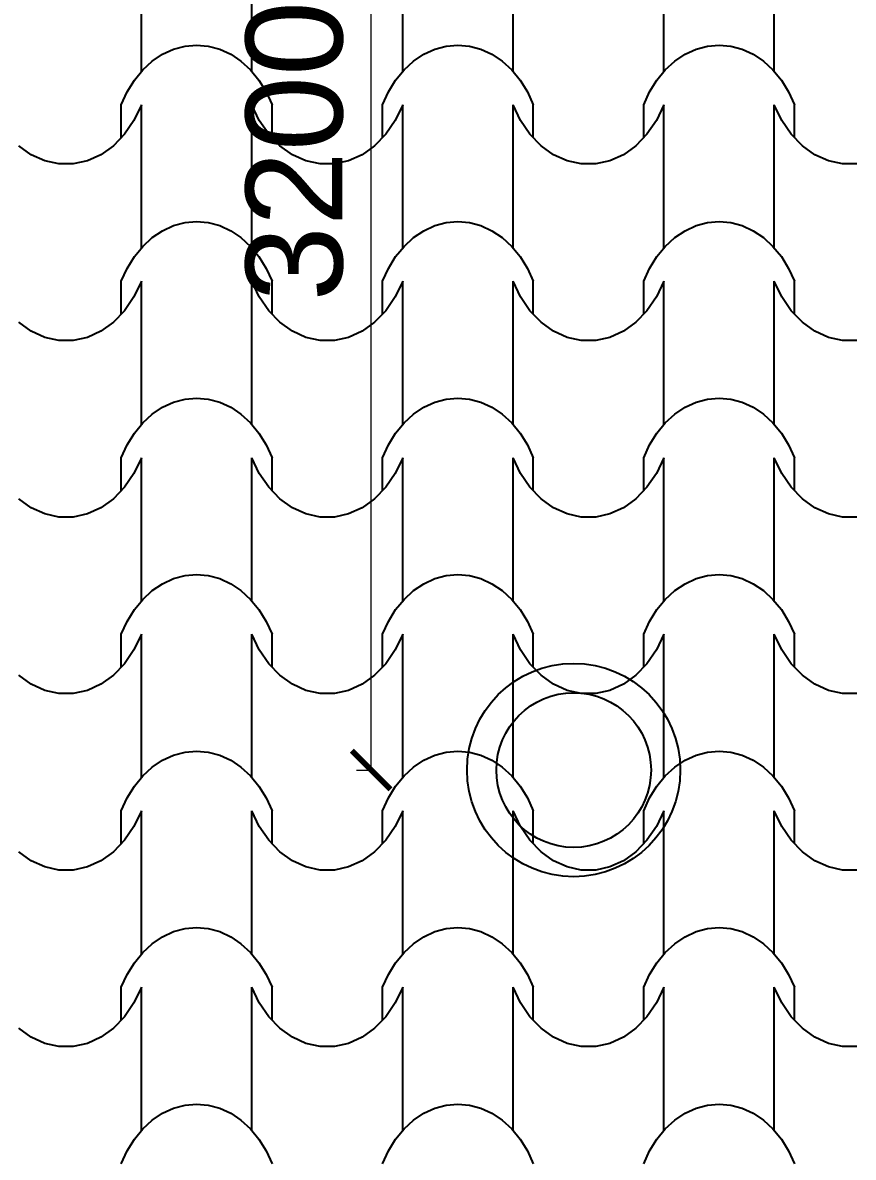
# Model space of a CAD drawing. Header units: millimetres. Extents: x 42452 to 2852333, y -419346 to 834876.
# Drawn here: x 2634989 to 2637137, y 669453 to 672387 of the extents above; entities that cross this region are included whole.
import ezdxf

# ---------------------------------------------------------------- set-up
doc = ezdxf.new("R2010")
doc.units = ezdxf.units.MM
doc.layers.add('memar', color=7, linetype='Continuous', lineweight=25)
doc.styles.get("Standard").update_dxf_attribs({"font": 'arial.ttf'})
doc.dimstyles.new('col mtn', dxfattribs={"dimtxt": 250, "dimasz": 100, "dimexe": 1.25, "dimexo": 0.625, "dimgap": 70, "dimtad": 1, "dimdec": 0, "dimtxsty": 'Standard', "dimblk": 'ARCHTICK', "dimcen": 2.5, "dimadec": 0, "dimazin": 0, "dimtfac": 1, "dimtdec": 0, "dimtmove": 0, "dimatfit": 3, "dimldrblk": 'ARCHTICK', "dimfxl": 300, "dimfxlon": 1, "dimlwd": 9, "dimlwe": 9, "dimarcsym": 0})

# ---------------------------------------------------------------- blocks, each defined once
blk = doc.blocks.new('_ArchTick')
at = {"color": 0, "linetype": 'ByBlock', "const_width": 0.15}
blk.add_lwpolyline([(-0.5, -0.5), (0.5, 0.5)], dxfattribs=at)
blk = doc.blocks.new('*D258')
at = {"layer": 'Defpoints', "color": 0, "lineweight": 30, "transparency": 16777216}
for p in [(2635852.5, 673654.7), (2635890.7, 673654.7), (2635852.5, 670454.4)]:
    blk.add_point(p, dxfattribs=at)
at = {"layer": 'memar', "color": 0, "lineweight": 9, "transparency": 16777216}
for p, q in [((2635853.1, 673654.7), (2635892, 673654.7)), ((2635890.7, 670454.4), (2635890.7, 673654.7)), ((2635853.1, 670454.4), (2635892, 670454.4))]:
    blk.add_line(p, q, dxfattribs=at)
at = {"layer": 'memar', "color": 0, "lineweight": 9, "transparency": 16777216, "xscale": 100, "yscale": 100, "zscale": 100}
for p, rotation in [((2635890.7, 673654.7), 90), ((2635890.7, 670454.4), 270)]:
    blk.add_blockref('_ArchTick', p, dxfattribs=dict(at, rotation=rotation))
at = {"layer": 'memar', "color": 0, "lineweight": 25, "transparency": 16777216, "insert": (2635693, 672054.6), "char_height": 250, "attachment_point": 5, "rotation": 90}
blk.add_mtext('3200', dxfattribs=at)

msp = doc.modelspace()

# ---------------------------------------------------------------- linework, layer by layer
at = {"layer": 'memar', "color": 7, "linetype": 'Continuous', "lineweight": 25}
for p, q in [((2635296.5384, 672260.89408), (2635296.5384, 672445.96777)), ((2635582.06344, 672260.89408), (2635582.06344, 672445.96777)), ((2635972.0979, 672260.89408), (2635972.0979, 672445.96777)), ((2636257.62293, 672260.89408), (2636257.62293, 672445.96777)), ((2636647.65739, 672260.89408), (2636647.65739, 672445.96777)), ((2636933.18243, 672260.89408), (2636933.18243, 672445.96777)), ((2635379.68578, 672318.38346), (2635409.20484, 672326.34184)), ((2635409.20484, 672326.34184), (2635439.30092, 672329.0117)), ((2635439.30092, 672329.0117), (2635469.397, 672326.34184)), ((2635469.397, 672326.34184), (2635498.91606, 672318.38346)), ((2636055.24528, 672318.38346), (2636084.76433, 672326.34184)), ((2636084.76433, 672326.34184), (2636114.86041, 672329.0117)), ((2636114.86041, 672329.0117), (2636144.9565, 672326.34184)), ((2636144.9565, 672326.34184), (2636174.47555, 672318.38346)), ((2636730.80477, 672318.38346), (2636760.32383, 672326.34184)), ((2636760.32383, 672326.34184), (2636790.41991, 672329.0117)), ((2636790.41991, 672329.0117), (2636820.51599, 672326.34184)), ((2636820.51599, 672326.34184), (2636850.03505, 672318.38346)), ((2635324.62069, 672287.30995), (2635351.30972, 672305.28915)), ((2635351.30972, 672305.28915), (2635379.68578, 672318.38346)), ((2635498.91606, 672318.38346), (2635527.29213, 672305.28915)), ((2635527.29213, 672305.28915), (2635553.98115, 672287.30995)), ((2636000.18018, 672287.30995), (2636026.86921, 672305.28915)), ((2636026.86921, 672305.28915), (2636055.24528, 672318.38346)), ((2636174.47555, 672318.38346), (2636202.85162, 672305.28915)), ((2636202.85162, 672305.28915), (2636229.54065, 672287.30995)), ((2636675.73968, 672287.30995), (2636702.4287, 672305.28915)), ((2636702.4287, 672305.28915), (2636730.80477, 672318.38346)), ((2636850.03505, 672318.38346), (2636878.41111, 672305.28915)), ((2636878.41111, 672305.28915), (2636905.10014, 672287.30995)), ((2635300.13041, 672264.79058), (2635324.62069, 672287.30995)), ((2635553.98115, 672287.30995), (2635578.47143, 672264.79058)), ((2635975.6899, 672264.79058), (2636000.18018, 672287.30995)), ((2636229.54065, 672287.30995), (2636254.03093, 672264.79058)), ((2636651.2494, 672264.79058), (2636675.73968, 672287.30995)), ((2636905.10014, 672287.30995), (2636929.59042, 672264.79058)), ((2635259.57311, 672207.93715), (2635278.30842, 672238.16281)), ((2635278.30842, 672238.16281), (2635300.13041, 672264.79058)), ((2635578.47143, 672264.79058), (2635600.29342, 672238.16281)), ((2635600.29342, 672238.16281), (2635619.02873, 672207.93715)), ((2635935.13261, 672207.93715), (2635953.86791, 672238.16281)), ((2635953.86791, 672238.16281), (2635975.6899, 672264.79058)), ((2636254.03093, 672264.79058), (2636275.85292, 672238.16281)), ((2636275.85292, 672238.16281), (2636294.58822, 672207.93715)), ((2636610.6921, 672207.93715), (2636629.42741, 672238.16281)), ((2636629.42741, 672238.16281), (2636651.2494, 672264.79058)), ((2636929.59042, 672264.79058), (2636951.41241, 672238.16281)), ((2636951.41241, 672238.16281), (2636970.14772, 672207.93715)), ((2635244.28369, 672174.69312), (2635259.57311, 672207.93715)), ((2635619.02873, 672207.93715), (2635634.31815, 672174.69312)), ((2635919.84319, 672174.69312), (2635935.13261, 672207.93715)), ((2636294.58822, 672207.93715), (2636309.87764, 672174.69312)), ((2636595.40268, 672174.69312), (2636610.6921, 672207.93715)), ((2636970.14772, 672207.93715), (2636985.43714, 672174.69312)), ((2635244.28369, 672089.60912), (2635244.28369, 672174.69312)), ((2635296.5384, 672174.69312), (2635277.21924, 672134.18392)), ((2635296.5384, 671989.61943), (2635296.5384, 672174.69312)), ((2635582.06344, 671989.61943), (2635582.06344, 672174.69312)), ((2635601.3826, 672134.18392), (2635582.06344, 672174.69312)), ((2635634.31815, 672089.60912), (2635634.31815, 672174.69312)), ((2635919.84319, 672089.60912), (2635919.84319, 672174.69312)), ((2635972.0979, 672174.69312), (2635952.77873, 672134.18392)), ((2635972.0979, 671989.61943), (2635972.0979, 672174.69312)), ((2636257.62293, 671989.61943), (2636257.62293, 672174.69312)), ((2636276.9421, 672134.18392), (2636257.62293, 672174.69312)), ((2636309.87764, 672089.60912), (2636309.87764, 672174.69312)), ((2636595.40268, 672089.60912), (2636595.40268, 672174.69312)), ((2636647.65739, 672174.69312), (2636628.33823, 672134.18392)), ((2636647.65739, 671989.61943), (2636647.65739, 672174.69312)), ((2636933.18243, 671989.61943), (2636933.18243, 672174.69312)), ((2636952.50159, 672134.18392), (2636933.18243, 672174.69312)), ((2636985.43714, 672089.60912), (2636985.43714, 672174.69312)), ((2635277.21924, 672134.18392), (2635252.8015, 672098.45398)), ((2635625.80034, 672098.45398), (2635601.3826, 672134.18392)), ((2635952.77873, 672134.18392), (2635928.361, 672098.45398)), ((2636301.35983, 672098.45398), (2636276.9421, 672134.18392)), ((2636628.33823, 672134.18392), (2636603.92049, 672098.45398)), ((2636976.91933, 672098.45398), (2636952.50159, 672134.18392)), ((2635252.8015, 672098.45398), (2635223.99377, 672068.54016)), ((2635654.60807, 672068.54016), (2635625.80034, 672098.45398)), ((2635928.361, 672098.45398), (2635899.55327, 672068.54016)), ((2636330.16756, 672068.54016), (2636301.35983, 672098.45398)), ((2636603.92049, 672098.45398), (2636575.11276, 672068.54016)), ((2637005.72706, 672068.54016), (2636976.91933, 672098.45398)), ((2635011.41033, 672045.31051), (2634979.04857, 672068.54016)), ((2635223.99377, 672068.54016), (2635191.63202, 672045.31051)), ((2635686.96982, 672045.31051), (2635654.60807, 672068.54016)), ((2635899.55327, 672068.54016), (2635867.19152, 672045.31051)), ((2636362.52931, 672045.31051), (2636330.16756, 672068.54016)), ((2636575.11276, 672068.54016), (2636542.75101, 672045.31051)), ((2637038.08881, 672045.31051), (2637005.72706, 672068.54016)), ((2635046.387, 672029.43914), (2635011.41033, 672045.31051)), ((2635191.63202, 672045.31051), (2635156.65535, 672029.43914)), ((2635721.94649, 672029.43914), (2635686.96982, 672045.31051)), ((2635867.19152, 672045.31051), (2635832.21484, 672029.43914)), ((2636397.50599, 672029.43914), (2636362.52931, 672045.31051)), ((2636542.75101, 672045.31051), (2636507.77434, 672029.43914)), ((2637073.06548, 672029.43914), (2637038.08881, 672045.31051)), ((2635082.96361, 672021.38662), (2635046.387, 672029.43914)), ((2635101.52117, 672021.38662), (2635082.96361, 672021.38662)), ((2635120.07874, 672021.38662), (2635101.52117, 672021.38662)), ((2635156.65535, 672029.43914), (2635120.07874, 672021.38662)), ((2635758.5231, 672021.38662), (2635721.94649, 672029.43914)), ((2635777.08067, 672021.38662), (2635758.5231, 672021.38662)), ((2635795.63823, 672021.38662), (2635777.08067, 672021.38662)), ((2635832.21484, 672029.43914), (2635795.63823, 672021.38662)), ((2636434.0826, 672021.38662), (2636397.50599, 672029.43914)), ((2636452.64016, 672021.38662), (2636434.0826, 672021.38662)), ((2636471.19773, 672021.38662), (2636452.64016, 672021.38662)), ((2636507.77434, 672029.43914), (2636471.19773, 672021.38662)), ((2637109.64209, 672021.38662), (2637073.06548, 672029.43914)), ((2637128.19966, 672021.38662), (2637109.64209, 672021.38662)), ((2637146.75722, 672021.38662), (2637128.19966, 672021.38662)), ((2635296.5384, 671804.54575), (2635296.5384, 671989.61943)), ((2635582.06344, 671804.54575), (2635582.06344, 671989.61943)), ((2635972.0979, 671804.54575), (2635972.0979, 671989.61943)), ((2636257.62293, 671804.54575), (2636257.62293, 671989.61943)), ((2636647.65739, 671804.54575), (2636647.65739, 671989.61943)), ((2636933.18243, 671804.54575), (2636933.18243, 671989.61943)), ((2635351.30972, 671848.94081), (2635379.68578, 671862.03513)), ((2635379.68578, 671862.03513), (2635409.20484, 671869.9935)), ((2635409.20484, 671869.9935), (2635439.30092, 671872.66336)), ((2635439.30092, 671872.66336), (2635469.397, 671869.9935)), ((2635469.397, 671869.9935), (2635498.91606, 671862.03513)), ((2635498.91606, 671862.03513), (2635527.29213, 671848.94081)), ((2636026.86921, 671848.94081), (2636055.24528, 671862.03513)), ((2636055.24528, 671862.03513), (2636084.76433, 671869.9935)), ((2636084.76433, 671869.9935), (2636114.86041, 671872.66336)), ((2636114.86041, 671872.66336), (2636144.9565, 671869.9935)), ((2636144.9565, 671869.9935), (2636174.47555, 671862.03513)), ((2636174.47555, 671862.03513), (2636202.85162, 671848.94081)), ((2636702.4287, 671848.94081), (2636730.80477, 671862.03513)), ((2636730.80477, 671862.03513), (2636760.32383, 671869.9935)), ((2636760.32383, 671869.9935), (2636790.41991, 671872.66336)), ((2636790.41991, 671872.66336), (2636820.51599, 671869.9935)), ((2636820.51599, 671869.9935), (2636850.03505, 671862.03513)), ((2636850.03505, 671862.03513), (2636878.41111, 671848.94081)), ((2635300.13041, 671808.44225), (2635324.62069, 671830.96161)), ((2635324.62069, 671830.96161), (2635351.30972, 671848.94081)), ((2635527.29213, 671848.94081), (2635553.98115, 671830.96161)), ((2635553.98115, 671830.96161), (2635578.47143, 671808.44225)), ((2635975.6899, 671808.44225), (2636000.18018, 671830.96161)), ((2636000.18018, 671830.96161), (2636026.86921, 671848.94081)), ((2636202.85162, 671848.94081), (2636229.54065, 671830.96161)), ((2636229.54065, 671830.96161), (2636254.03093, 671808.44225)), ((2636651.2494, 671808.44225), (2636675.73968, 671830.96161)), ((2636675.73968, 671830.96161), (2636702.4287, 671848.94081)), ((2636878.41111, 671848.94081), (2636905.10014, 671830.96161)), ((2636905.10014, 671830.96161), (2636929.59042, 671808.44225)), ((2635278.30842, 671781.81447), (2635300.13041, 671808.44225)), ((2635578.47143, 671808.44225), (2635600.29342, 671781.81447)), ((2635953.86791, 671781.81447), (2635975.6899, 671808.44225)), ((2636254.03093, 671808.44225), (2636275.85292, 671781.81447)), ((2636629.42741, 671781.81447), (2636651.2494, 671808.44225)), ((2636929.59042, 671808.44225), (2636951.41241, 671781.81447)), ((2635259.57311, 671751.58881), (2635278.30842, 671781.81447)), ((2635600.29342, 671781.81447), (2635619.02873, 671751.58881)), ((2635935.13261, 671751.58881), (2635953.86791, 671781.81447)), ((2636275.85292, 671781.81447), (2636294.58822, 671751.58881)), ((2636610.6921, 671751.58881), (2636629.42741, 671781.81447)), ((2636951.41241, 671781.81447), (2636970.14772, 671751.58881)), ((2635244.28369, 671718.34478), (2635259.57311, 671751.58881)), ((2635619.02873, 671751.58881), (2635634.31815, 671718.34478)), ((2635919.84319, 671718.34478), (2635935.13261, 671751.58881)), ((2636294.58822, 671751.58881), (2636309.87764, 671718.34478)), ((2636595.40268, 671718.34478), (2636610.6921, 671751.58881)), ((2636970.14772, 671751.58881), (2636985.43714, 671718.34478)), ((2635244.28369, 671633.26079), (2635244.28369, 671718.34478)), ((2635296.5384, 671718.34478), (2635277.21924, 671677.83558)), ((2635296.5384, 671533.2711), (2635296.5384, 671718.34478)), ((2635582.06344, 671533.2711), (2635582.06344, 671718.34478)), ((2635601.3826, 671677.83558), (2635582.06344, 671718.34478)), ((2635634.31815, 671633.26079), (2635634.31815, 671718.34478)), ((2635919.84319, 671633.26079), (2635919.84319, 671718.34478)), ((2635972.0979, 671718.34478), (2635952.77873, 671677.83558)), ((2635972.0979, 671533.2711), (2635972.0979, 671718.34478)), ((2636257.62293, 671533.2711), (2636257.62293, 671718.34478)), ((2636276.9421, 671677.83558), (2636257.62293, 671718.34478)), ((2636309.87764, 671633.26079), (2636309.87764, 671718.34478)), ((2636595.40268, 671633.26079), (2636595.40268, 671718.34478)), ((2636647.65739, 671718.34478), (2636628.33823, 671677.83558)), ((2636647.65739, 671533.2711), (2636647.65739, 671718.34478)), ((2636933.18243, 671533.2711), (2636933.18243, 671718.34478)), ((2636952.50159, 671677.83558), (2636933.18243, 671718.34478)), ((2636985.43714, 671633.26079), (2636985.43714, 671718.34478)), ((2635277.21924, 671677.83558), (2635252.8015, 671642.10565)), ((2635625.80034, 671642.10565), (2635601.3826, 671677.83558)), ((2635952.77873, 671677.83558), (2635928.361, 671642.10565)), ((2636301.35983, 671642.10565), (2636276.9421, 671677.83558)), ((2636628.33823, 671677.83558), (2636603.92049, 671642.10565)), ((2636976.91933, 671642.10565), (2636952.50159, 671677.83558)), ((2635252.8015, 671642.10565), (2635223.99377, 671612.19182)), ((2635654.60807, 671612.19182), (2635625.80034, 671642.10565)), ((2635928.361, 671642.10565), (2635899.55327, 671612.19182)), ((2636330.16756, 671612.19182), (2636301.35983, 671642.10565)), ((2636603.92049, 671642.10565), (2636575.11276, 671612.19182)), ((2637005.72706, 671612.19182), (2636976.91933, 671642.10565)), ((2635011.41033, 671588.96217), (2634979.04857, 671612.19182)), ((2635223.99377, 671612.19182), (2635191.63202, 671588.96217)), ((2635686.96982, 671588.96217), (2635654.60807, 671612.19182)), ((2635899.55327, 671612.19182), (2635867.19152, 671588.96217)), ((2636362.52931, 671588.96217), (2636330.16756, 671612.19182)), ((2636575.11276, 671612.19182), (2636542.75101, 671588.96217)), ((2637038.08881, 671588.96217), (2637005.72706, 671612.19182)), ((2635046.387, 671573.0908), (2635011.41033, 671588.96217)), ((2635082.96361, 671565.03828), (2635046.387, 671573.0908)), ((2635101.52117, 671565.03828), (2635082.96361, 671565.03828)), ((2635120.07874, 671565.03828), (2635101.52117, 671565.03828)), ((2635156.65535, 671573.0908), (2635120.07874, 671565.03828)), ((2635191.63202, 671588.96217), (2635156.65535, 671573.0908)), ((2635721.94649, 671573.0908), (2635686.96982, 671588.96217)), ((2635758.5231, 671565.03828), (2635721.94649, 671573.0908)), ((2635777.08067, 671565.03828), (2635758.5231, 671565.03828)), ((2635795.63823, 671565.03828), (2635777.08067, 671565.03828)), ((2635832.21484, 671573.0908), (2635795.63823, 671565.03828)), ((2635867.19152, 671588.96217), (2635832.21484, 671573.0908)), ((2636397.50599, 671573.0908), (2636362.52931, 671588.96217)), ((2636434.0826, 671565.03828), (2636397.50599, 671573.0908)), ((2636452.64016, 671565.03828), (2636434.0826, 671565.03828)), ((2636471.19773, 671565.03828), (2636452.64016, 671565.03828)), ((2636507.77434, 671573.0908), (2636471.19773, 671565.03828)), ((2636542.75101, 671588.96217), (2636507.77434, 671573.0908)), ((2637073.06548, 671573.0908), (2637038.08881, 671588.96217)), ((2637109.64209, 671565.03828), (2637073.06548, 671573.0908)), ((2637128.19966, 671565.03828), (2637109.64209, 671565.03828)), ((2637146.75722, 671565.03828), (2637128.19966, 671565.03828)), ((2635296.5384, 671348.19741), (2635296.5384, 671533.2711)), ((2635582.06344, 671348.19741), (2635582.06344, 671533.2711)), ((2635972.0979, 671348.19741), (2635972.0979, 671533.2711)), ((2636257.62293, 671348.19741), (2636257.62293, 671533.2711)), ((2636647.65739, 671348.19741), (2636647.65739, 671533.2711)), ((2636933.18243, 671348.19741), (2636933.18243, 671533.2711)), ((2635409.20484, 671413.64517), (2635439.30092, 671416.31502)), ((2635439.30092, 671416.31502), (2635469.397, 671413.64517)), ((2636084.76433, 671413.64517), (2636114.86041, 671416.31502)), ((2636114.86041, 671416.31502), (2636144.9565, 671413.64517)), ((2636760.32383, 671413.64517), (2636790.41991, 671416.31502)), ((2636790.41991, 671416.31502), (2636820.51599, 671413.64517)), ((2635324.62069, 671374.61328), (2635351.30972, 671392.59247)), ((2635351.30972, 671392.59247), (2635379.68578, 671405.68679)), ((2635379.68578, 671405.68679), (2635409.20484, 671413.64517)), ((2635469.397, 671413.64517), (2635498.91606, 671405.68679)), ((2635498.91606, 671405.68679), (2635527.29213, 671392.59247)), ((2635527.29213, 671392.59247), (2635553.98115, 671374.61328)), ((2636000.18018, 671374.61328), (2636026.86921, 671392.59247)), ((2636026.86921, 671392.59247), (2636055.24528, 671405.68679)), ((2636055.24528, 671405.68679), (2636084.76433, 671413.64517)), ((2636144.9565, 671413.64517), (2636174.47555, 671405.68679)), ((2636174.47555, 671405.68679), (2636202.85162, 671392.59247)), ((2636202.85162, 671392.59247), (2636229.54065, 671374.61328)), ((2636675.73968, 671374.61328), (2636702.4287, 671392.59247)), ((2636702.4287, 671392.59247), (2636730.80477, 671405.68679)), ((2636730.80477, 671405.68679), (2636760.32383, 671413.64517)), ((2636820.51599, 671413.64517), (2636850.03505, 671405.68679)), ((2636850.03505, 671405.68679), (2636878.41111, 671392.59247)), ((2636878.41111, 671392.59247), (2636905.10014, 671374.61328)), ((2635300.13041, 671352.09391), (2635324.62069, 671374.61328)), ((2635553.98115, 671374.61328), (2635578.47143, 671352.09391)), ((2635975.6899, 671352.09391), (2636000.18018, 671374.61328)), ((2636229.54065, 671374.61328), (2636254.03093, 671352.09391)), ((2636651.2494, 671352.09391), (2636675.73968, 671374.61328)), ((2636905.10014, 671374.61328), (2636929.59042, 671352.09391)), ((2635278.30842, 671325.46613), (2635300.13041, 671352.09391)), ((2635578.47143, 671352.09391), (2635600.29342, 671325.46613)), ((2635953.86791, 671325.46613), (2635975.6899, 671352.09391)), ((2636254.03093, 671352.09391), (2636275.85292, 671325.46613)), ((2636629.42741, 671325.46613), (2636651.2494, 671352.09391)), ((2636929.59042, 671352.09391), (2636951.41241, 671325.46613)), ((2635259.57311, 671295.24047), (2635278.30842, 671325.46613)), ((2635600.29342, 671325.46613), (2635619.02873, 671295.24047)), ((2635935.13261, 671295.24047), (2635953.86791, 671325.46613)), ((2636275.85292, 671325.46613), (2636294.58822, 671295.24047)), ((2636610.6921, 671295.24047), (2636629.42741, 671325.46613)), ((2636951.41241, 671325.46613), (2636970.14772, 671295.24047)), ((2635244.28369, 671261.99644), (2635259.57311, 671295.24047)), ((2635619.02873, 671295.24047), (2635634.31815, 671261.99644)), ((2635919.84319, 671261.99644), (2635935.13261, 671295.24047)), ((2636294.58822, 671295.24047), (2636309.87764, 671261.99644)), ((2636595.40268, 671261.99644), (2636610.6921, 671295.24047)), ((2636970.14772, 671295.24047), (2636985.43714, 671261.99644)), ((2635244.28369, 671176.91245), (2635244.28369, 671261.99644)), ((2635296.5384, 671261.99644), (2635277.21924, 671221.48724)), ((2635296.5384, 671076.92276), (2635296.5384, 671261.99644)), ((2635582.06344, 671076.92276), (2635582.06344, 671261.99644)), ((2635601.3826, 671221.48724), (2635582.06344, 671261.99644)), ((2635634.31815, 671176.91245), (2635634.31815, 671261.99644)), ((2635919.84319, 671176.91245), (2635919.84319, 671261.99644)), ((2635972.0979, 671261.99644), (2635952.77873, 671221.48724)), ((2635972.0979, 671076.92276), (2635972.0979, 671261.99644)), ((2636257.62293, 671076.92276), (2636257.62293, 671261.99644)), ((2636276.9421, 671221.48724), (2636257.62293, 671261.99644)), ((2636309.87764, 671176.91245), (2636309.87764, 671261.99644)), ((2636595.40268, 671176.91245), (2636595.40268, 671261.99644)), ((2636647.65739, 671261.99644), (2636628.33823, 671221.48724)), ((2636647.65739, 671076.92276), (2636647.65739, 671261.99644)), ((2636933.18243, 671076.92276), (2636933.18243, 671261.99644)), ((2636952.50159, 671221.48724), (2636933.18243, 671261.99644)), ((2636985.43714, 671176.91245), (2636985.43714, 671261.99644)), ((2635277.21924, 671221.48724), (2635252.8015, 671185.75731)), ((2635625.80034, 671185.75731), (2635601.3826, 671221.48724)), ((2635952.77873, 671221.48724), (2635928.361, 671185.75731)), ((2636301.35983, 671185.75731), (2636276.9421, 671221.48724)), ((2636628.33823, 671221.48724), (2636603.92049, 671185.75731)), ((2636976.91933, 671185.75731), (2636952.50159, 671221.48724)), ((2635252.8015, 671185.75731), (2635223.99377, 671155.84348)), ((2635654.60807, 671155.84348), (2635625.80034, 671185.75731)), ((2635928.361, 671185.75731), (2635899.55327, 671155.84348)), ((2636330.16756, 671155.84348), (2636301.35983, 671185.75731)), ((2636603.92049, 671185.75731), (2636575.11276, 671155.84348)), ((2637005.72706, 671155.84348), (2636976.91933, 671185.75731)), ((2635011.41033, 671132.61384), (2634979.04857, 671155.84348)), ((2635223.99377, 671155.84348), (2635191.63202, 671132.61384)), ((2635686.96982, 671132.61384), (2635654.60807, 671155.84348)), ((2635899.55327, 671155.84348), (2635867.19152, 671132.61384)), ((2636362.52931, 671132.61384), (2636330.16756, 671155.84348)), ((2636575.11276, 671155.84348), (2636542.75101, 671132.61384)), ((2637038.08881, 671132.61384), (2637005.72706, 671155.84348)), ((2635046.387, 671116.74246), (2635011.41033, 671132.61384)), ((2635191.63202, 671132.61384), (2635156.65535, 671116.74246)), ((2635721.94649, 671116.74246), (2635686.96982, 671132.61384)), ((2635867.19152, 671132.61384), (2635832.21484, 671116.74246)), ((2636397.50599, 671116.74246), (2636362.52931, 671132.61384)), ((2636542.75101, 671132.61384), (2636507.77434, 671116.74246)), ((2637073.06548, 671116.74246), (2637038.08881, 671132.61384)), ((2635082.96361, 671108.68994), (2635046.387, 671116.74246)), ((2635101.52117, 671108.68994), (2635082.96361, 671108.68994)), ((2635120.07874, 671108.68994), (2635101.52117, 671108.68994)), ((2635156.65535, 671116.74246), (2635120.07874, 671108.68994)), ((2635758.5231, 671108.68994), (2635721.94649, 671116.74246)), ((2635777.08067, 671108.68994), (2635758.5231, 671108.68994)), ((2635795.63823, 671108.68994), (2635777.08067, 671108.68994)), ((2635832.21484, 671116.74246), (2635795.63823, 671108.68994)), ((2636434.0826, 671108.68994), (2636397.50599, 671116.74246)), ((2636452.64016, 671108.68994), (2636434.0826, 671108.68994)), ((2636471.19773, 671108.68994), (2636452.64016, 671108.68994)), ((2636507.77434, 671116.74246), (2636471.19773, 671108.68994)), ((2637109.64209, 671108.68994), (2637073.06548, 671116.74246)), ((2637128.19966, 671108.68994), (2637109.64209, 671108.68994)), ((2637146.75722, 671108.68994), (2637128.19966, 671108.68994)), ((2635296.5384, 670891.84907), (2635296.5384, 671076.92276)), ((2635582.06344, 670891.84907), (2635582.06344, 671076.92276)), ((2635972.0979, 670891.84907), (2635972.0979, 671076.92276)), ((2636257.62293, 670891.84907), (2636257.62293, 671076.92276)), ((2636647.65739, 670891.84907), (2636647.65739, 671076.92276)), ((2636933.18243, 670891.84907), (2636933.18243, 671076.92276)), ((2635351.30972, 670936.24414), (2635379.68578, 670949.33845)), ((2635379.68578, 670949.33845), (2635409.20484, 670957.29683)), ((2635409.20484, 670957.29683), (2635439.30092, 670959.96669)), ((2635439.30092, 670959.96669), (2635469.397, 670957.29683)), ((2635469.397, 670957.29683), (2635498.91606, 670949.33845)), ((2635498.91606, 670949.33845), (2635527.29213, 670936.24414)), ((2636026.86921, 670936.24414), (2636055.24528, 670949.33845)), ((2636055.24528, 670949.33845), (2636084.76433, 670957.29683)), ((2636084.76433, 670957.29683), (2636114.86041, 670959.96669)), ((2636114.86041, 670959.96669), (2636144.9565, 670957.29683)), ((2636144.9565, 670957.29683), (2636174.47555, 670949.33845)), ((2636174.47555, 670949.33845), (2636202.85162, 670936.24414)), ((2636702.4287, 670936.24414), (2636730.80477, 670949.33845)), ((2636730.80477, 670949.33845), (2636760.32383, 670957.29683)), ((2636760.32383, 670957.29683), (2636790.41991, 670959.96669)), ((2636790.41991, 670959.96669), (2636820.51599, 670957.29683)), ((2636820.51599, 670957.29683), (2636850.03505, 670949.33845)), ((2636850.03505, 670949.33845), (2636878.41111, 670936.24414)), ((2635300.13041, 670895.74557), (2635324.62069, 670918.26494)), ((2635324.62069, 670918.26494), (2635351.30972, 670936.24414)), ((2635527.29213, 670936.24414), (2635553.98115, 670918.26494)), ((2635553.98115, 670918.26494), (2635578.47143, 670895.74557)), ((2635975.6899, 670895.74557), (2636000.18018, 670918.26494)), ((2636000.18018, 670918.26494), (2636026.86921, 670936.24414)), ((2636202.85162, 670936.24414), (2636229.54065, 670918.26494)), ((2636229.54065, 670918.26494), (2636254.03093, 670895.74557)), ((2636651.2494, 670895.74557), (2636675.73968, 670918.26494)), ((2636675.73968, 670918.26494), (2636702.4287, 670936.24414)), ((2636878.41111, 670936.24414), (2636905.10014, 670918.26494)), ((2636905.10014, 670918.26494), (2636929.59042, 670895.74557)), ((2635278.30842, 670869.11779), (2635300.13041, 670895.74557)), ((2635578.47143, 670895.74557), (2635600.29342, 670869.11779)), ((2635953.86791, 670869.11779), (2635975.6899, 670895.74557)), ((2636254.03093, 670895.74557), (2636275.85292, 670869.11779)), ((2636629.42741, 670869.11779), (2636651.2494, 670895.74557)), ((2636929.59042, 670895.74557), (2636951.41241, 670869.11779)), ((2635259.57311, 670838.89214), (2635278.30842, 670869.11779)), ((2635600.29342, 670869.11779), (2635619.02873, 670838.89214)), ((2635935.13261, 670838.89214), (2635953.86791, 670869.11779)), ((2636275.85292, 670869.11779), (2636294.58822, 670838.89214)), ((2636610.6921, 670838.89214), (2636629.42741, 670869.11779)), ((2636951.41241, 670869.11779), (2636970.14772, 670838.89214)), ((2635244.28369, 670805.64811), (2635259.57311, 670838.89214)), ((2635619.02873, 670838.89214), (2635634.31815, 670805.64811)), ((2635919.84319, 670805.64811), (2635935.13261, 670838.89214)), ((2636294.58822, 670838.89214), (2636309.87764, 670805.64811)), ((2636595.40268, 670805.64811), (2636610.6921, 670838.89214)), ((2636970.14772, 670838.89214), (2636985.43714, 670805.64811)), ((2635244.28369, 670720.56411), (2635244.28369, 670805.64811)), ((2635296.5384, 670805.64811), (2635277.21924, 670765.13891)), ((2635296.5384, 670620.57442), (2635296.5384, 670805.64811)), ((2635582.06344, 670620.57442), (2635582.06344, 670805.64811)), ((2635601.3826, 670765.13891), (2635582.06344, 670805.64811)), ((2635634.31815, 670720.56411), (2635634.31815, 670805.64811)), ((2635919.84319, 670720.56411), (2635919.84319, 670805.64811)), ((2635972.0979, 670805.64811), (2635952.77873, 670765.13891)), ((2635972.0979, 670620.57442), (2635972.0979, 670805.64811)), ((2636257.62293, 670620.57442), (2636257.62293, 670805.64811)), ((2636276.9421, 670765.13891), (2636257.62293, 670805.64811)), ((2636309.87764, 670720.56411), (2636309.87764, 670805.64811)), ((2636595.40268, 670720.56411), (2636595.40268, 670805.64811)), ((2636647.65739, 670805.64811), (2636628.33823, 670765.13891)), ((2636647.65739, 670620.57442), (2636647.65739, 670805.64811)), ((2636933.18243, 670620.57442), (2636933.18243, 670805.64811)), ((2636952.50159, 670765.13891), (2636933.18243, 670805.64811)), ((2636985.43714, 670720.56411), (2636985.43714, 670805.64811)), ((2635277.21924, 670765.13891), (2635252.8015, 670729.40897)), ((2635625.80034, 670729.40897), (2635601.3826, 670765.13891)), ((2635952.77873, 670765.13891), (2635928.361, 670729.40897)), ((2636301.35983, 670729.40897), (2636276.9421, 670765.13891)), ((2636628.33823, 670765.13891), (2636603.92049, 670729.40897)), ((2636976.91933, 670729.40897), (2636952.50159, 670765.13891)), ((2635252.8015, 670729.40897), (2635223.99377, 670699.49515)), ((2635654.60807, 670699.49515), (2635625.80034, 670729.40897)), ((2635928.361, 670729.40897), (2635899.55327, 670699.49515)), ((2636330.16756, 670699.49515), (2636301.35983, 670729.40897)), ((2636603.92049, 670729.40897), (2636575.11276, 670699.49515)), ((2637005.72706, 670699.49515), (2636976.91933, 670729.40897)), ((2635011.41033, 670676.2655), (2634979.04857, 670699.49515)), ((2635223.99377, 670699.49515), (2635191.63202, 670676.2655)), ((2635686.96982, 670676.2655), (2635654.60807, 670699.49515)), ((2635899.55327, 670699.49515), (2635867.19152, 670676.2655)), ((2636362.52931, 670676.2655), (2636330.16756, 670699.49515)), ((2636575.11276, 670699.49515), (2636542.75101, 670676.2655)), ((2637038.08881, 670676.2655), (2637005.72706, 670699.49515)), ((2635046.387, 670660.39413), (2635011.41033, 670676.2655)), ((2635082.96361, 670652.3416), (2635046.387, 670660.39413)), ((2635101.52117, 670652.3416), (2635082.96361, 670652.3416)), ((2635120.07874, 670652.3416), (2635101.52117, 670652.3416)), ((2635156.65535, 670660.39413), (2635120.07874, 670652.3416)), ((2635191.63202, 670676.2655), (2635156.65535, 670660.39413)), ((2635721.94649, 670660.39413), (2635686.96982, 670676.2655)), ((2635758.5231, 670652.3416), (2635721.94649, 670660.39413)), ((2635777.08067, 670652.3416), (2635758.5231, 670652.3416)), ((2635795.63823, 670652.3416), (2635777.08067, 670652.3416)), ((2635832.21484, 670660.39413), (2635795.63823, 670652.3416)), ((2635867.19152, 670676.2655), (2635832.21484, 670660.39413)), ((2636397.50599, 670660.39413), (2636362.52931, 670676.2655)), ((2636434.0826, 670652.3416), (2636397.50599, 670660.39413)), ((2636452.64016, 670652.3416), (2636434.0826, 670652.3416)), ((2636471.19773, 670652.3416), (2636452.64016, 670652.3416)), ((2636507.77434, 670660.39413), (2636471.19773, 670652.3416)), ((2636542.75101, 670676.2655), (2636507.77434, 670660.39413)), ((2637073.06548, 670660.39413), (2637038.08881, 670676.2655)), ((2637109.64209, 670652.3416), (2637073.06548, 670660.39413)), ((2637128.19966, 670652.3416), (2637109.64209, 670652.3416)), ((2637146.75722, 670652.3416), (2637128.19966, 670652.3416)), ((2635296.5384, 670435.50073), (2635296.5384, 670620.57442)), ((2635582.06344, 670435.50073), (2635582.06344, 670620.57442)), ((2635972.0979, 670435.50073), (2635972.0979, 670620.57442)), ((2636257.62293, 670435.50073), (2636257.62293, 670620.57442)), ((2636647.65739, 670435.50073), (2636647.65739, 670620.57442)), ((2636933.18243, 670435.50073), (2636933.18243, 670620.57442)), ((2635324.62069, 670461.9166), (2635351.30972, 670479.8958)), ((2635351.30972, 670479.8958), (2635379.68578, 670492.99012)), ((2635379.68578, 670492.99012), (2635409.20484, 670500.94849)), ((2635409.20484, 670500.94849), (2635439.30092, 670503.61835)), ((2635439.30092, 670503.61835), (2635469.397, 670500.94849)), ((2635469.397, 670500.94849), (2635498.91606, 670492.99012)), ((2635498.91606, 670492.99012), (2635527.29213, 670479.8958)), ((2635527.29213, 670479.8958), (2635553.98115, 670461.9166)), ((2636000.18018, 670461.9166), (2636026.86921, 670479.8958)), ((2636026.86921, 670479.8958), (2636055.24528, 670492.99012)), ((2636055.24528, 670492.99012), (2636084.76433, 670500.94849)), ((2636084.76433, 670500.94849), (2636114.86041, 670503.61835)), ((2636114.86041, 670503.61835), (2636144.9565, 670500.94849)), ((2636144.9565, 670500.94849), (2636174.47555, 670492.99012)), ((2636174.47555, 670492.99012), (2636202.85162, 670479.8958)), ((2636202.85162, 670479.8958), (2636229.54065, 670461.9166)), ((2636675.73968, 670461.9166), (2636702.4287, 670479.8958)), ((2636702.4287, 670479.8958), (2636730.80477, 670492.99012)), ((2636730.80477, 670492.99012), (2636760.32383, 670500.94849)), ((2636760.32383, 670500.94849), (2636790.41991, 670503.61835)), ((2636790.41991, 670503.61835), (2636820.51599, 670500.94849)), ((2636820.51599, 670500.94849), (2636850.03505, 670492.99012)), ((2636850.03505, 670492.99012), (2636878.41111, 670479.8958)), ((2636878.41111, 670479.8958), (2636905.10014, 670461.9166)), ((2635300.13041, 670439.39724), (2635324.62069, 670461.9166)), ((2635553.98115, 670461.9166), (2635578.47143, 670439.39724)), ((2635975.6899, 670439.39724), (2636000.18018, 670461.9166)), ((2636229.54065, 670461.9166), (2636254.03093, 670439.39724)), ((2636651.2494, 670439.39724), (2636675.73968, 670461.9166)), ((2636905.10014, 670461.9166), (2636929.59042, 670439.39724)), ((2635278.30842, 670412.76946), (2635300.13041, 670439.39724)), ((2635578.47143, 670439.39724), (2635600.29342, 670412.76946)), ((2635953.86791, 670412.76946), (2635975.6899, 670439.39724)), ((2636254.03093, 670439.39724), (2636275.85292, 670412.76946)), ((2636629.42741, 670412.76946), (2636651.2494, 670439.39724)), ((2636929.59042, 670439.39724), (2636951.41241, 670412.76946)), ((2635259.57311, 670382.5438), (2635278.30842, 670412.76946)), ((2635600.29342, 670412.76946), (2635619.02873, 670382.5438)), ((2635935.13261, 670382.5438), (2635953.86791, 670412.76946)), ((2636275.85292, 670412.76946), (2636294.58822, 670382.5438)), ((2636610.6921, 670382.5438), (2636629.42741, 670412.76946)), ((2636951.41241, 670412.76946), (2636970.14772, 670382.5438)), ((2635244.28369, 670349.29977), (2635259.57311, 670382.5438)), ((2635619.02873, 670382.5438), (2635634.31815, 670349.29977)), ((2635919.84319, 670349.29977), (2635935.13261, 670382.5438)), ((2636294.58822, 670382.5438), (2636309.87764, 670349.29977)), ((2636595.40268, 670349.29977), (2636610.6921, 670382.5438)), ((2636970.14772, 670382.5438), (2636985.43714, 670349.29977)), ((2635244.28369, 670264.21578), (2635244.28369, 670349.29977)), ((2635296.5384, 670349.29977), (2635277.21924, 670308.79057)), ((2635296.5384, 670164.22608), (2635296.5384, 670349.29977)), ((2635582.06344, 670164.22608), (2635582.06344, 670349.29977)), ((2635601.3826, 670308.79057), (2635582.06344, 670349.29977)), ((2635634.31815, 670264.21578), (2635634.31815, 670349.29977)), ((2635919.84319, 670264.21578), (2635919.84319, 670349.29977)), ((2635972.0979, 670349.29977), (2635952.77873, 670308.79057)), ((2635972.0979, 670164.22608), (2635972.0979, 670349.29977)), ((2636257.62293, 670164.22608), (2636257.62293, 670349.29977)), ((2636276.9421, 670308.79057), (2636257.62293, 670349.29977)), ((2636309.87764, 670264.21578), (2636309.87764, 670349.29977)), ((2636595.40268, 670264.21578), (2636595.40268, 670349.29977)), ((2636647.65739, 670349.29977), (2636628.33823, 670308.79057)), ((2636647.65739, 670164.22608), (2636647.65739, 670349.29977)), ((2636933.18243, 670164.22608), (2636933.18243, 670349.29977)), ((2636952.50159, 670308.79057), (2636933.18243, 670349.29977)), ((2636985.43714, 670264.21578), (2636985.43714, 670349.29977)), ((2635277.21924, 670308.79057), (2635252.8015, 670273.06063)), ((2635625.80034, 670273.06063), (2635601.3826, 670308.79057)), ((2635952.77873, 670308.79057), (2635928.361, 670273.06063)), ((2636301.35983, 670273.06063), (2636276.9421, 670308.79057)), ((2636628.33823, 670308.79057), (2636603.92049, 670273.06063)), ((2636976.91933, 670273.06063), (2636952.50159, 670308.79057)), ((2635252.8015, 670273.06063), (2635223.99377, 670243.14681)), ((2635654.60807, 670243.14681), (2635625.80034, 670273.06063)), ((2635928.361, 670273.06063), (2635899.55327, 670243.14681)), ((2636330.16756, 670243.14681), (2636301.35983, 670273.06063)), ((2636603.92049, 670273.06063), (2636575.11276, 670243.14681)), ((2637005.72706, 670243.14681), (2636976.91933, 670273.06063)), ((2635011.41033, 670219.91716), (2634979.04857, 670243.14681)), ((2635223.99377, 670243.14681), (2635191.63202, 670219.91716)), ((2635686.96982, 670219.91716), (2635654.60807, 670243.14681)), ((2635899.55327, 670243.14681), (2635867.19152, 670219.91716)), ((2636362.52931, 670219.91716), (2636330.16756, 670243.14681)), ((2636575.11276, 670243.14681), (2636542.75101, 670219.91716)), ((2637038.08881, 670219.91716), (2637005.72706, 670243.14681)), ((2635046.387, 670204.04579), (2635011.41033, 670219.91716)), ((2635191.63202, 670219.91716), (2635156.65535, 670204.04579)), ((2635721.94649, 670204.04579), (2635686.96982, 670219.91716)), ((2635867.19152, 670219.91716), (2635832.21484, 670204.04579)), ((2636397.50599, 670204.04579), (2636362.52931, 670219.91716)), ((2636542.75101, 670219.91716), (2636507.77434, 670204.04579)), ((2637073.06548, 670204.04579), (2637038.08881, 670219.91716)), ((2635082.96361, 670195.99327), (2635046.387, 670204.04579)), ((2635101.52117, 670195.99327), (2635082.96361, 670195.99327)), ((2635120.07874, 670195.99327), (2635101.52117, 670195.99327)), ((2635156.65535, 670204.04579), (2635120.07874, 670195.99327)), ((2635758.5231, 670195.99327), (2635721.94649, 670204.04579)), ((2635777.08067, 670195.99327), (2635758.5231, 670195.99327)), ((2635795.63823, 670195.99327), (2635777.08067, 670195.99327)), ((2635832.21484, 670204.04579), (2635795.63823, 670195.99327)), ((2636434.0826, 670195.99327), (2636397.50599, 670204.04579)), ((2636452.64016, 670195.99327), (2636434.0826, 670195.99327)), ((2636471.19773, 670195.99327), (2636452.64016, 670195.99327)), ((2636507.77434, 670204.04579), (2636471.19773, 670195.99327)), ((2637109.64209, 670195.99327), (2637073.06548, 670204.04579)), ((2637128.19966, 670195.99327), (2637109.64209, 670195.99327)), ((2637146.75722, 670195.99327), (2637128.19966, 670195.99327)), ((2635296.5384, 669979.1524), (2635296.5384, 670164.22608)), ((2635582.06344, 669979.1524), (2635582.06344, 670164.22608)), ((2635972.0979, 669979.1524), (2635972.0979, 670164.22608)), ((2636257.62293, 669979.1524), (2636257.62293, 670164.22608)), ((2636647.65739, 669979.1524), (2636647.65739, 670164.22608)), ((2636933.18243, 669979.1524), (2636933.18243, 670164.22608)), ((2635351.30972, 670023.54746), (2635379.68578, 670036.64178)), ((2635379.68578, 670036.64178), (2635409.20484, 670044.60016)), ((2635409.20484, 670044.60016), (2635439.30092, 670047.27001)), ((2635439.30092, 670047.27001), (2635469.397, 670044.60016)), ((2635469.397, 670044.60016), (2635498.91606, 670036.64178)), ((2635498.91606, 670036.64178), (2635527.29213, 670023.54746)), ((2636026.86921, 670023.54746), (2636055.24528, 670036.64178)), ((2636055.24528, 670036.64178), (2636084.76433, 670044.60016)), ((2636084.76433, 670044.60016), (2636114.86041, 670047.27001)), ((2636114.86041, 670047.27001), (2636144.9565, 670044.60016)), ((2636144.9565, 670044.60016), (2636174.47555, 670036.64178)), ((2636174.47555, 670036.64178), (2636202.85162, 670023.54746)), ((2636702.4287, 670023.54746), (2636730.80477, 670036.64178)), ((2636730.80477, 670036.64178), (2636760.32383, 670044.60016)), ((2636760.32383, 670044.60016), (2636790.41991, 670047.27001)), ((2636790.41991, 670047.27001), (2636820.51599, 670044.60016)), ((2636820.51599, 670044.60016), (2636850.03505, 670036.64178)), ((2636850.03505, 670036.64178), (2636878.41111, 670023.54746)), ((2635324.62069, 670005.56827), (2635351.30972, 670023.54746)), ((2635527.29213, 670023.54746), (2635553.98115, 670005.56827)), ((2636000.18018, 670005.56827), (2636026.86921, 670023.54746)), ((2636202.85162, 670023.54746), (2636229.54065, 670005.56827)), ((2636675.73968, 670005.56827), (2636702.4287, 670023.54746)), ((2636878.41111, 670023.54746), (2636905.10014, 670005.56827)), ((2635278.30842, 669956.42112), (2635300.13041, 669983.0489)), ((2635300.13041, 669983.0489), (2635324.62069, 670005.56827)), ((2635553.98115, 670005.56827), (2635578.47143, 669983.0489)), ((2635578.47143, 669983.0489), (2635600.29342, 669956.42112)), ((2635953.86791, 669956.42112), (2635975.6899, 669983.0489)), ((2635975.6899, 669983.0489), (2636000.18018, 670005.56827)), ((2636229.54065, 670005.56827), (2636254.03093, 669983.0489)), ((2636254.03093, 669983.0489), (2636275.85292, 669956.42112)), ((2636629.42741, 669956.42112), (2636651.2494, 669983.0489)), ((2636651.2494, 669983.0489), (2636675.73968, 670005.56827)), ((2636905.10014, 670005.56827), (2636929.59042, 669983.0489)), ((2636929.59042, 669983.0489), (2636951.41241, 669956.42112)), ((2635259.57311, 669926.19546), (2635278.30842, 669956.42112)), ((2635600.29342, 669956.42112), (2635619.02873, 669926.19546)), ((2635935.13261, 669926.19546), (2635953.86791, 669956.42112)), ((2636275.85292, 669956.42112), (2636294.58822, 669926.19546)), ((2636610.6921, 669926.19546), (2636629.42741, 669956.42112)), ((2636951.41241, 669956.42112), (2636970.14772, 669926.19546)), ((2635244.28369, 669892.95143), (2635259.57311, 669926.19546)), ((2635619.02873, 669926.19546), (2635634.31815, 669892.95143)), ((2635919.84319, 669892.95143), (2635935.13261, 669926.19546)), ((2636294.58822, 669926.19546), (2636309.87764, 669892.95143)), ((2636595.40268, 669892.95143), (2636610.6921, 669926.19546)), ((2636970.14772, 669926.19546), (2636985.43714, 669892.95143)), ((2635244.28369, 669807.86744), (2635244.28369, 669892.95143)), ((2635296.5384, 669892.95143), (2635277.21924, 669852.44223)), ((2635296.5384, 669707.87775), (2635296.5384, 669892.95143)), ((2635582.06344, 669707.87775), (2635582.06344, 669892.95143)), ((2635601.3826, 669852.44223), (2635582.06344, 669892.95143)), ((2635634.31815, 669807.86744), (2635634.31815, 669892.95143)), ((2635919.84319, 669807.86744), (2635919.84319, 669892.95143)), ((2635972.0979, 669892.95143), (2635952.77873, 669852.44223)), ((2635972.0979, 669707.87775), (2635972.0979, 669892.95143)), ((2636257.62293, 669707.87775), (2636257.62293, 669892.95143)), ((2636276.9421, 669852.44223), (2636257.62293, 669892.95143)), ((2636309.87764, 669807.86744), (2636309.87764, 669892.95143)), ((2636595.40268, 669807.86744), (2636595.40268, 669892.95143)), ((2636647.65739, 669892.95143), (2636628.33823, 669852.44223)), ((2636647.65739, 669707.87775), (2636647.65739, 669892.95143)), ((2636933.18243, 669707.87775), (2636933.18243, 669892.95143)), ((2636952.50159, 669852.44223), (2636933.18243, 669892.95143)), ((2636985.43714, 669807.86744), (2636985.43714, 669892.95143)), ((2635277.21924, 669852.44223), (2635252.8015, 669816.7123)), ((2635625.80034, 669816.7123), (2635601.3826, 669852.44223)), ((2635952.77873, 669852.44223), (2635928.361, 669816.7123)), ((2636301.35983, 669816.7123), (2636276.9421, 669852.44223)), ((2636628.33823, 669852.44223), (2636603.92049, 669816.7123)), ((2636976.91933, 669816.7123), (2636952.50159, 669852.44223)), ((2635252.8015, 669816.7123), (2635223.99377, 669786.79847)), ((2635654.60807, 669786.79847), (2635625.80034, 669816.7123)), ((2635928.361, 669816.7123), (2635899.55327, 669786.79847)), ((2636330.16756, 669786.79847), (2636301.35983, 669816.7123)), ((2636603.92049, 669816.7123), (2636575.11276, 669786.79847)), ((2637005.72706, 669786.79847), (2636976.91933, 669816.7123)), ((2635011.41033, 669763.56882), (2634979.04857, 669786.79847)), ((2635223.99377, 669786.79847), (2635191.63202, 669763.56882)), ((2635686.96982, 669763.56882), (2635654.60807, 669786.79847)), ((2635899.55327, 669786.79847), (2635867.19152, 669763.56882)), ((2636362.52931, 669763.56882), (2636330.16756, 669786.79847)), ((2636575.11276, 669786.79847), (2636542.75101, 669763.56882)), ((2637038.08881, 669763.56882), (2637005.72706, 669786.79847)), ((2635046.387, 669747.69745), (2635011.41033, 669763.56882)), ((2635082.96361, 669739.64493), (2635046.387, 669747.69745)), ((2635156.65535, 669747.69745), (2635120.07874, 669739.64493)), ((2635191.63202, 669763.56882), (2635156.65535, 669747.69745)), ((2635721.94649, 669747.69745), (2635686.96982, 669763.56882)), ((2635758.5231, 669739.64493), (2635721.94649, 669747.69745)), ((2635832.21484, 669747.69745), (2635795.63823, 669739.64493)), ((2635867.19152, 669763.56882), (2635832.21484, 669747.69745)), ((2636397.50599, 669747.69745), (2636362.52931, 669763.56882)), ((2636434.0826, 669739.64493), (2636397.50599, 669747.69745)), ((2636507.77434, 669747.69745), (2636471.19773, 669739.64493)), ((2636542.75101, 669763.56882), (2636507.77434, 669747.69745)), ((2637073.06548, 669747.69745), (2637038.08881, 669763.56882)), ((2637109.64209, 669739.64493), (2637073.06548, 669747.69745)), ((2635101.52117, 669739.64493), (2635082.96361, 669739.64493)), ((2635120.07874, 669739.64493), (2635101.52117, 669739.64493)), ((2635777.08067, 669739.64493), (2635758.5231, 669739.64493)), ((2635795.63823, 669739.64493), (2635777.08067, 669739.64493)), ((2636452.64016, 669739.64493), (2636434.0826, 669739.64493)), ((2636471.19773, 669739.64493), (2636452.64016, 669739.64493)), ((2637128.19966, 669739.64493), (2637109.64209, 669739.64493)), ((2637146.75722, 669739.64493), (2637128.19966, 669739.64493)), ((2635296.5384, 669522.80406), (2635296.5384, 669707.87775)), ((2635582.06344, 669522.80406), (2635582.06344, 669707.87775)), ((2635972.0979, 669522.80406), (2635972.0979, 669707.87775)), ((2636257.62293, 669522.80406), (2636257.62293, 669707.87775)), ((2636647.65739, 669522.80406), (2636647.65739, 669707.87775)), ((2636933.18243, 669522.80406), (2636933.18243, 669707.87775)), ((2635324.62069, 669549.21993), (2635351.30972, 669567.19913)), ((2635351.30972, 669567.19913), (2635379.68578, 669580.29344)), ((2635379.68578, 669580.29344), (2635409.20484, 669588.25182)), ((2635409.20484, 669588.25182), (2635439.30092, 669590.92167)), ((2635439.30092, 669590.92167), (2635469.397, 669588.25182)), ((2635469.397, 669588.25182), (2635498.91606, 669580.29344)), ((2635498.91606, 669580.29344), (2635527.29213, 669567.19913)), ((2635527.29213, 669567.19913), (2635553.98115, 669549.21993)), ((2636000.18018, 669549.21993), (2636026.86921, 669567.19913)), ((2636026.86921, 669567.19913), (2636055.24528, 669580.29344)), ((2636055.24528, 669580.29344), (2636084.76433, 669588.25182)), ((2636084.76433, 669588.25182), (2636114.86041, 669590.92167)), ((2636114.86041, 669590.92167), (2636144.9565, 669588.25182)), ((2636144.9565, 669588.25182), (2636174.47555, 669580.29344)), ((2636174.47555, 669580.29344), (2636202.85162, 669567.19913)), ((2636202.85162, 669567.19913), (2636229.54065, 669549.21993)), ((2636675.73968, 669549.21993), (2636702.4287, 669567.19913)), ((2636702.4287, 669567.19913), (2636730.80477, 669580.29344)), ((2636730.80477, 669580.29344), (2636760.32383, 669588.25182)), ((2636760.32383, 669588.25182), (2636790.41991, 669590.92167)), ((2636790.41991, 669590.92167), (2636820.51599, 669588.25182)), ((2636820.51599, 669588.25182), (2636850.03505, 669580.29344)), ((2636850.03505, 669580.29344), (2636878.41111, 669567.19913)), ((2636878.41111, 669567.19913), (2636905.10014, 669549.21993)), ((2635300.13041, 669526.70056), (2635324.62069, 669549.21993)), ((2635553.98115, 669549.21993), (2635578.47143, 669526.70056)), ((2635975.6899, 669526.70056), (2636000.18018, 669549.21993)), ((2636229.54065, 669549.21993), (2636254.03093, 669526.70056)), ((2636651.2494, 669526.70056), (2636675.73968, 669549.21993)), ((2636905.10014, 669549.21993), (2636929.59042, 669526.70056)), ((2635278.30842, 669500.07278), (2635300.13041, 669526.70056)), ((2635578.47143, 669526.70056), (2635600.29342, 669500.07278)), ((2635953.86791, 669500.07278), (2635975.6899, 669526.70056)), ((2636254.03093, 669526.70056), (2636275.85292, 669500.07278)), ((2636629.42741, 669500.07278), (2636651.2494, 669526.70056)), ((2636929.59042, 669526.70056), (2636951.41241, 669500.07278)), ((2635259.57311, 669469.84712), (2635278.30842, 669500.07278)), ((2635600.29342, 669500.07278), (2635619.02873, 669469.84712)), ((2635935.13261, 669469.84712), (2635953.86791, 669500.07278)), ((2636275.85292, 669500.07278), (2636294.58822, 669469.84712)), ((2636610.6921, 669469.84712), (2636629.42741, 669500.07278)), ((2636951.41241, 669500.07278), (2636970.14772, 669469.84712)), ((2635244.28369, 669436.6031), (2635259.57311, 669469.84712)), ((2635619.02873, 669469.84712), (2635634.31815, 669436.6031)), ((2635919.84319, 669436.6031), (2635935.13261, 669469.84712)), ((2636294.58822, 669469.84712), (2636309.87764, 669436.6031)), ((2636595.40268, 669436.6031), (2636610.6921, 669469.84712)), ((2636970.14772, 669469.84712), (2636985.43714, 669436.6031))]:
    msp.add_line(p, q, dxfattribs=at)
at = {"layer": 'memar', "lineweight": 25}
msp.add_circle((2636414.32243, 670454.44424), 275.67869, dxfattribs=at)
at = {"layer": 'memar', "color": 5, "linetype": 'Continuous', "lineweight": 25, "ltscale": 50}
msp.add_circle((2636414.32243, 670454.44424), 200, dxfattribs=at)

# ---------------------------------------------------------------- dimensions: what is measured, and where the dimension line sits
at = {"layer": 'memar', "color": 7, "lineweight": 25}
dim = msp.add_linear_dim(base=(2635890.70364, 673654.70171), p1=(2635852.49308, 670454.44424), p2=(2635852.49308, 673654.70171), angle=90, dimstyle='col mtn', dxfattribs=at)
dim.commit()
dim.dimension.update_dxf_attribs({"geometry": '*D258', "text_midpoint": (2635692.97512, 672054.57297)})

doc.saveas('drawing.dxf')
